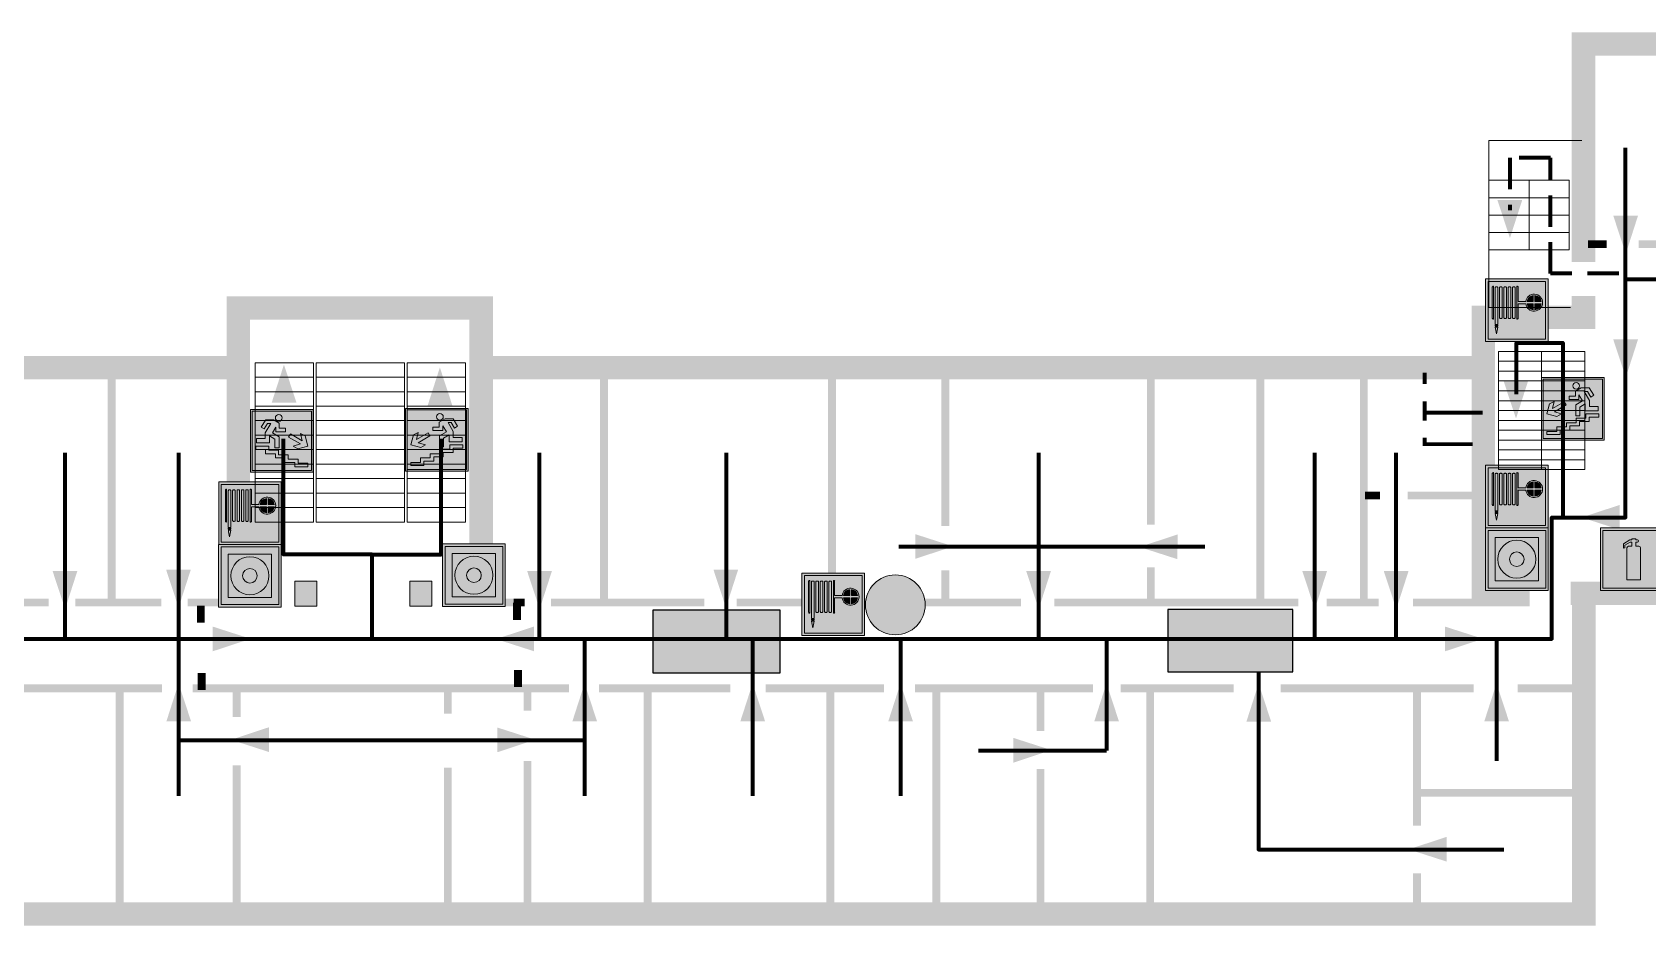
# Model space of a CAD drawing. Header units: millimetres. Extents: x 13810 to 67229, y 12374 to 21950.
# Drawn here: x 22179.3 to 22385.7, y 19644.5 to 19758.6 of the extents above; entities that cross this region are included whole.
import ezdxf

# ---------------------------------------------------------------- set-up
doc = ezdxf.new("R2010")
doc.units = ezdxf.units.MM
doc.linetypes.add('{ Wide Dash }', pattern=[12, 4, -2, 4, -2])
doc.layers.add('План_Штампы', color=7, linetype='Continuous')

# ---------------------------------------------------------------- blocks, each defined once
blk = doc.blocks.new('A$C32E8229D')
at = {"true_color": 0xffffff}
blk.add_hatch(color=7, dxfattribs=at).paths.add_polyline_path([(0, 0), (0, -8), (16, -8), (16, 0)])
h = blk.add_hatch(color=126)
h.paths.add_polyline_path([(0.2, -0.2), (15.8, -0.2), (15.8, -7.8), (0.2, -7.8)])
h.paths.add_polyline_path([(13.49, -2.05), (12.08, -2.05), (11.37, -2.63, 0.162397), (11.29, -2.84), (11.29, -3.63), (10.35, -3.63), (10.35, -4.05), (11.68, -4.05), (11.68, -3.48), (12.26, -4.28), (11.29, -5.1), (11.29, -6.78), (11.85, -6.78), (11.85, -5.44), (12.8, -4.64), (12.8, -5.94), (14.46, -5.94), (14.46, -5.39), (13.45, -5.39), (13.45, -3.97), (12.46, -2.59), (13.15, -2.59), (13.69, -3.34), (14.18, -3)], flags=16)
h.paths.add_polyline_path([(10.74, -1.82, 1), (11.8, -1.82, 1)], flags=16)
h.paths.add_polyline_path([(9.39, -3.59), (5.99, -3.59), (6.56, -3.03), (5.91, -3.03), (5.1, -3.83), (5.91, -4.64), (6.56, -4.64), (5.99, -4.09), (9.39, -4.09)], flags=16)
h.paths.add_polyline_path([(4.29, -1.08), (1.72, -1.08), (1.72, -6.6), (4.29, -6.6)], flags=16)
at = {"color": 126}
blk.add_lwpolyline([(16, -8), (0, -8), (0, 0), (16, 0)], close=True, dxfattribs=at)
blk = doc.blocks.new('вниз 3')
at = {"lineweight": 0, "true_color": 0xffffff}
h = blk.add_hatch(color=7, dxfattribs=at)
h.dxf.hatch_style = 1
h.paths.add_polyline_path([(40997.5, -4475.69), (40997.25, -4475.28), (40995.76, -4476.15), (40995.97, -4475.23), (40995.39, -4475.56), (40995.05, -4476.83), (40996.33, -4477.17), (40996.91, -4476.83), (40996, -4476.55)], flags=0)
h.paths.add_polyline_path([(40999.81, -4473.95), (41000.22, -4473.95), (41000.64, -4474.67), (41001.03, -4474.43), (41000.46, -4473.49), (41000.42, -4473.49), (40999.43, -4473.49), (40998.68, -4473.92), (40998.68, -4474.57), (40997.88, -4474.57), (40997.88, -4475), (40999.14, -4475), (40999.14, -4474.43), (40999.14, -4474.38), (40999.59, -4475.15), (40998.72, -4475.67), (40998.72, -4477.06), (40999.24, -4477.06), (40999.24, -4475.96), (40999.95, -4475.56), (40999.95, -4476.43), (41001.61, -4476.43), (41001.61, -4475.88), (41000.47, -4475.88), (41000.47, -4475.12)], flags=0)
h.paths.add_polyline_path([(40999.2, -4473.24, 1), (40998.35, -4473.24, 1)], flags=0)
h.paths.add_polyline_path([(41000.46, -4477.26), (41001.69, -4477.26), (41001.69, -4476.84), (41000.03, -4476.84), (41000.03, -4477.39), (40998.78, -4477.39), (40998.78, -4477.95), (40997.53, -4477.95), (40997.53, -4478.5), (40996.29, -4478.5), (40996.29, -4479.06), (40995.05, -4479.06), (40995.05, -4479.48), (40995.29, -4479.48), (40996.72, -4479.48), (40996.72, -4478.92), (40997.97, -4478.92), (40997.97, -4478.36), (40999.2, -4478.36), (40999.2, -4477.81), (41000.46, -4477.81)], flags=0)
h.paths.add_polyline_path([(41002.37, -4472.17), (40994.37, -4472.17), (40994.37, -4480.17), (41002.37, -4480.17)])
h.paths.add_polyline_path([(41002.16, -4479.96), (40994.57, -4479.96), (40994.57, -4472.37), (41002.16, -4472.37)], flags=16)
h.paths.add_polyline_path([(41001.61, -4475.88), (41001.61, -4476.43), (40999.95, -4476.43), (40999.95, -4475.56), (40999.24, -4475.96), (40999.24, -4477.06), (40998.72, -4477.06), (40998.72, -4475.67), (40999.59, -4475.15), (40999.14, -4474.38), (40999.14, -4474.43), (40999.14, -4475), (40997.88, -4475), (40997.88, -4474.57), (40998.68, -4474.57), (40998.68, -4473.92), (40999.43, -4473.49), (41000.42, -4473.49), (41000.46, -4473.49), (41001.03, -4474.43), (41000.64, -4474.67), (41000.22, -4473.95), (40999.81, -4473.95), (41000.47, -4475.12), (41000.47, -4475.88)], flags=0)
h.paths.add_polyline_path([(41001.69, -4476.84), (41001.69, -4477.26), (41000.46, -4477.26), (41000.46, -4477.81), (40999.2, -4477.81), (40999.2, -4478.36), (40997.97, -4478.36), (40997.97, -4478.92), (40996.72, -4478.92), (40996.72, -4479.48), (40995.05, -4479.48), (40995.05, -4479.06), (40996.29, -4479.06), (40996.29, -4478.5), (40997.53, -4478.5), (40997.53, -4477.95), (40998.78, -4477.95), (40998.78, -4477.39), (41000.03, -4477.39), (41000.03, -4476.84)], flags=0)
h.paths.add_polyline_path([(40998.35, -4473.24, -1), (40999.2, -4473.24, -1)], flags=0)
h.paths.add_polyline_path([(40997.5, -4475.69), (40996, -4476.55), (40996.91, -4476.83), (40996.33, -4477.17), (40995.05, -4476.83), (40995.39, -4475.56), (40995.97, -4475.23), (40995.76, -4476.15), (40997.25, -4475.28)], flags=0)
at = {"lineweight": 0}
h = blk.add_hatch(color=126, dxfattribs=at)
h.dxf.hatch_style = 1
h.paths.add_polyline_path([(41002.16, -4472.37), (40994.57, -4472.37), (40994.57, -4479.96), (41002.16, -4479.96)])
h.paths.add_polyline_path([(40995.97, -4475.23), (40995.76, -4476.15), (40997.25, -4475.28), (40997.5, -4475.69), (40996, -4476.55), (40996.91, -4476.83), (40996.33, -4477.17), (40995.05, -4476.83), (40995.39, -4475.56)], flags=16)
h.paths.add_polyline_path([(40997.88, -4474.57), (40998.68, -4474.57), (40998.68, -4473.92), (40999.43, -4473.49), (41000.42, -4473.49), (41000.46, -4473.49), (41001.03, -4474.43), (41000.64, -4474.67), (41000.22, -4473.95), (40999.81, -4473.95), (41000.47, -4475.12), (41000.47, -4475.88), (41001.61, -4475.88), (41001.61, -4476.43), (40999.95, -4476.43), (40999.95, -4475.56), (40999.24, -4475.96), (40999.24, -4477.06), (40998.72, -4477.06), (40998.72, -4475.67), (40999.59, -4475.15), (40999.14, -4474.38), (40999.14, -4474.43), (40999.14, -4475), (40997.88, -4475)], flags=16)
h.paths.add_polyline_path([(40998.35, -4473.24, -1), (40999.2, -4473.24, -1)], flags=16)
h.paths.add_polyline_path([(40997.53, -4477.95), (40998.78, -4477.95), (40998.78, -4477.39), (41000.03, -4477.39), (41000.03, -4476.84), (41001.69, -4476.84), (41001.69, -4477.26), (41000.46, -4477.26), (41000.46, -4477.81), (40999.2, -4477.81), (40999.2, -4478.36), (40997.97, -4478.36), (40997.97, -4478.92), (40996.72, -4478.92), (40996.72, -4479.48), (40995.05, -4479.48), (40995.05, -4479.06), (40996.29, -4479.06), (40996.29, -4478.5), (40997.53, -4478.5)], flags=16)
at = {"lineweight": 0, "true_color": 0xffffff}
h = blk.add_hatch(color=7, dxfattribs=at)
h.dxf.hatch_style = 1
h.paths.add_polyline_path([(40999.2, -4473.24, 1), (40998.35, -4473.24, 1)])
h.paths.add_polyline_path([(40999.81, -4473.95), (41000.22, -4473.95), (41000.64, -4474.67), (41001.03, -4474.43), (41000.46, -4473.49), (41000.42, -4473.49), (40999.43, -4473.49), (40998.68, -4473.92), (40998.68, -4474.57), (40997.88, -4474.57), (40997.88, -4475), (40999.14, -4475), (40999.14, -4474.43), (40999.14, -4474.38), (40999.59, -4475.15), (40998.72, -4475.67), (40998.72, -4477.06), (40999.24, -4477.06), (40999.24, -4475.96), (40999.95, -4475.56), (40999.95, -4476.43), (41001.61, -4476.43), (41001.61, -4475.88), (41000.47, -4475.88), (41000.47, -4475.12)])
h.paths.add_polyline_path([(40999.2, -4477.81), (41000.46, -4477.81), (41000.46, -4477.26), (41001.69, -4477.26), (41001.69, -4476.84), (41000.03, -4476.84), (41000.03, -4477.39), (40998.78, -4477.39), (40998.78, -4477.95), (40997.53, -4477.95), (40997.53, -4478.5), (40996.29, -4478.5), (40996.29, -4479.06), (40995.05, -4479.06), (40995.05, -4479.48), (40995.29, -4479.48), (40996.72, -4479.48), (40996.72, -4478.92), (40997.97, -4478.92), (40997.97, -4478.36), (40999.2, -4478.36)])
h.paths.add_polyline_path([(40997.5, -4475.69), (40997.25, -4475.28), (40995.76, -4476.15), (40995.97, -4475.23), (40995.39, -4475.56), (40995.05, -4476.83), (40996.33, -4477.17), (40996.91, -4476.83), (40996, -4476.55)])
at = {"color": 126, "lineweight": 0}
for points in [[(40994.37, -4472.17), (41002.37, -4472.17), (41002.37, -4480.17), (40994.37, -4480.17)], [(40994.57, -4472.37), (41002.16, -4472.37), (41002.16, -4479.96), (40994.57, -4479.96)]]:
    blk.add_lwpolyline(points, close=True, dxfattribs=at)
for points in [[(40999.14, -4474.43), (40999.14, -4475), (40997.88, -4475), (40997.88, -4474.57), (40998.68, -4474.57), (40998.68, -4473.92), (40999.43, -4473.49), (41000.42, -4473.49), (41000.46, -4473.49), (41001.03, -4474.43), (41000.64, -4474.67), (41000.22, -4473.95), (40999.81, -4473.95), (41000.47, -4475.12), (41000.47, -4475.88), (41001.61, -4475.88), (41001.61, -4476.43), (40999.95, -4476.43), (40999.95, -4475.56), (40999.24, -4475.96), (40999.24, -4477.06), (40998.72, -4477.06), (40998.72, -4475.67), (40999.59, -4475.15), (40999.14, -4474.38), (40999.14, -4474.43)], [(40995.05, -4476.83), (40995.39, -4475.56), (40995.97, -4475.23), (40995.76, -4476.15), (40997.25, -4475.28), (40997.5, -4475.69), (40996, -4476.55), (40996.91, -4476.83), (40996.33, -4477.17), (40995.05, -4476.83)], [(40995.29, -4479.48), (40995.05, -4479.48), (40995.05, -4479.06), (40996.29, -4479.06), (40996.29, -4478.5), (40997.53, -4478.5), (40997.53, -4477.95), (40998.78, -4477.95), (40998.78, -4477.39), (41000.03, -4477.39), (41000.03, -4476.84), (41001.69, -4476.84), (41001.69, -4477.26), (41000.46, -4477.26), (41000.46, -4477.81), (40999.2, -4477.81), (40999.2, -4478.36), (40997.97, -4478.36), (40997.97, -4478.92), (40996.72, -4478.92), (40996.72, -4479.48), (40995.05, -4479.48)]]:
    blk.add_lwpolyline(points, dxfattribs=at)
blk.add_circle((40998.77, -4473.24), 0.426, dxfattribs=at)
blk = doc.blocks.new('A$C54414219')
at = {"true_color": 0xffffff}
h = blk.add_hatch(color=7, dxfattribs=at)
h.paths.add_polyline_path([(2.39, -9.45), (2.39, -18.3), (11.23, -18.3), (11.23, -9.45)], flags=0)
h.paths.add_polyline_path([(10.71, -13.87, -1), (2.92, -13.87, -1)], flags=0)
h.paths.add_polyline_path([(8.3, -13.87, -1), (5.33, -13.87, -1)], flags=0)
h.paths.add_polyline_path([(0.41, -7.47), (0.41, -20.27), (13.21, -20.27), (13.21, -7.47)])
h.paths.add_polyline_path([(0.92, -19.77), (12.71, -19.77), (12.71, -7.98), (0.92, -7.98)], flags=16)
h.paths.add_polyline_path([(11.23, -9.45), (11.23, -18.3), (2.39, -18.3), (2.39, -9.45)], flags=0)
at = {"lineweight": 5}
h = blk.add_hatch(color=242, dxfattribs=at)
h.paths.add_polyline_path([(12.71, -7.98), (0.92, -7.98), (0.92, -19.77), (12.71, -19.77)])
h.paths.add_polyline_path([(11.23, -18.3), (2.39, -18.3), (2.39, -9.45), (11.23, -9.45)], flags=16)
h.paths.add_polyline_path([(10.71, -13.87, -1), (2.92, -13.87, -1)], flags=0)
h.paths.add_polyline_path([(8.3, -13.87, -1), (5.33, -13.87, -1)], flags=0)
at = {"true_color": 0xffffff}
h = blk.add_hatch(color=7, dxfattribs=at)
h.paths.add_polyline_path([(2.39, -9.45), (2.39, -18.3), (11.23, -18.3), (11.23, -9.45)])
h.paths.add_polyline_path([(10.71, -13.87, -1), (2.92, -13.87, -1)], flags=16)
h.paths.add_polyline_path([(8.3, -13.87, -1), (5.33, -13.87, -1)], flags=0)
at = {"lineweight": 5}
h = blk.add_hatch(color=242, dxfattribs=at)
h.paths.add_polyline_path([(2.92, -13.87, 1), (10.71, -13.87, 1)])
h.paths.add_polyline_path([(8.3, -13.87, -1), (5.33, -13.87, -1)], flags=16)
at = {"color": 242, "lineweight": 5}
for p, q in [((0.41, -20.27), (0.41, -7.47)), ((0.41, -7.47), (13.21, -7.47)), ((0.41, -7.47), (13.21, -7.47)), ((13.21, -20.27), (13.21, -7.47)), ((0.41, -20.27), (13.21, -20.27))]:
    blk.add_line(p, q, dxfattribs=at)
for points in [[(0.92, -7.98), (12.71, -7.98), (12.71, -19.77), (0.92, -19.77)], [(2.39, -9.45), (11.23, -9.45), (11.23, -18.3), (2.39, -18.3)]]:
    blk.add_lwpolyline(points, close=True, dxfattribs=at)
for radius in [3.89, 1.49]:
    blk.add_circle((6.81, -13.87), radius, dxfattribs=at)
blk = doc.blocks.new('A$C37112FD5')
at = {"true_color": 0xf5f5ff}
h = blk.add_hatch(color=7, dxfattribs=at)
h.dxf.hatch_style = 1
h.paths.add_polyline_path([(12.8, -7.4), (0, -7.4), (0, -20.2), (12.8, -20.2)])
h.paths.add_polyline_path([(12.29, -7.91), (12.29, -19.69), (0.51, -19.69), (0.51, -7.91)], flags=16)
h.paths.add_polyline_path([(4.98, -9.04, -0.42597), (5.17, -9.22), (5.17, -12.25), (5.17, -15.29, -0.432244), (4.98, -15.47), (4.83, -15.47, -0.42597), (4.64, -15.29), (4.64, -12.25), (4.64, -9.22, -0.432244), (4.83, -9.04)], flags=0)
h.paths.add_polyline_path([(4.28, -9.22), (4.28, -12.25), (4.28, -15.29, -0.432244), (4.09, -15.47), (3.94, -15.47, -0.42597), (3.75, -15.29), (3.75, -12.25), (3.75, -9.22, -0.432244), (3.94, -9.04), (4.09, -9.04, -0.42597)], flags=0)
h.paths.add_polyline_path([(5.72, -9.04), (5.87, -9.04, -0.42597), (6.06, -9.22), (6.06, -12.25), (6.06, -15.29, -0.432244), (5.87, -15.47), (5.72, -15.47, -0.42597), (5.53, -15.29), (5.53, -12.25), (5.53, -9.22, -0.432244)], flags=0)
h.paths.add_polyline_path([(6.42, -8.9), (6.5, -8.9, -0.42597), (6.69, -9.08), (6.69, -12.03), (8.21, -12.03, -15.824349), (8.21, -12.47), (6.69, -12.47), (6.69, -15.42, -0.432244), (6.5, -15.6), (6.42, -15.6)], flags=0)
h.paths.add_polyline_path([(3.39, -9.22), (3.39, -12.25), (3.39, -15.29, -0.432244), (3.2, -15.47), (3.05, -15.47, -0.42597), (2.85, -15.29), (2.85, -12.25), (2.85, -9.22, -0.432244), (3.05, -9.04), (3.2, -9.04, -0.42597)], flags=0)
h.paths.add_polyline_path([(2.5, -9.22), (2.5, -16.71), (1.96, -16.71), (1.96, -9.22, -0.432244), (2.15, -9.04), (2.31, -9.04, -0.42597)], flags=0)
h.paths.add_polyline_path([(1.61, -8.9), (1.61, -15.6), (1.57, -15.6, -0.42597), (1.37, -15.42), (1.37, -12.03), (1.37, -9.09, -0.432244), (1.57, -8.9)], flags=0)
h.paths.add_polyline_path([(9.76, -10.81), (9.76, -12.03), (8.49, -12.03, -0.336371)], flags=0)
h.paths.add_polyline_path([(8.49, -12.47), (9.76, -12.47), (9.76, -13.7, -0.336371)], flags=0)
h.paths.add_polyline_path([(10.11, -10.81, -0.336371), (11.38, -12.03), (10.11, -12.03)], flags=0)
h.paths.add_polyline_path([(10.11, -12.47), (11.38, -12.47, -0.336371), (10.11, -13.7)], flags=0)
h.paths.add_polyline_path([(2.5, -16.84), (2.5, -17.05), (1.97, -17.05), (1.97, -16.84)], flags=0)
h.paths.add_polyline_path([(2.5, -17.24, -0.033778), (2.24, -18.6, -0.033778), (1.97, -17.24)], flags=0)
h = blk.add_hatch(color=242)
h.dxf.hatch_style = 1
h.paths.add_polyline_path([(12.29, -7.91), (0.51, -7.91), (0.51, -19.69), (12.29, -19.69)])
h.paths.add_polyline_path([(6.42, -15.6), (6.42, -8.9), (6.5, -8.9, -0.42597), (6.69, -9.08), (6.69, -12.03), (8.21, -12.03, -15.824349), (8.21, -12.47), (6.69, -12.47), (6.69, -15.42, -0.432244), (6.5, -15.6)], flags=16)
h.paths.add_polyline_path([(5.87, -15.47), (5.72, -15.47, -0.42597), (5.53, -15.29), (5.53, -12.25), (5.53, -9.22, -0.432244), (5.72, -9.04), (5.87, -9.04, -0.42597), (6.06, -9.22), (6.06, -12.25), (6.06, -15.29, -0.432244)], flags=16)
h.paths.add_polyline_path([(4.98, -15.47), (4.83, -15.47, -0.42597), (4.64, -15.29), (4.64, -12.25), (4.64, -9.22, -0.432244), (4.83, -9.04), (4.98, -9.04, -0.42597), (5.17, -9.22), (5.17, -12.25), (5.17, -15.29, -0.432244)], flags=16)
h.paths.add_polyline_path([(4.09, -15.47), (3.94, -15.47, -0.42597), (3.75, -15.29), (3.75, -12.25), (3.75, -9.22, -0.432244), (3.94, -9.04), (4.09, -9.04, -0.42597), (4.28, -9.22), (4.28, -12.25), (4.28, -15.29, -0.432244)], flags=16)
h.paths.add_polyline_path([(3.2, -15.47), (3.05, -15.47, -0.42597), (2.85, -15.29), (2.85, -12.25), (2.85, -9.22, -0.432244), (3.05, -9.04), (3.2, -9.04, -0.42597), (3.39, -9.22), (3.39, -12.25), (3.39, -15.29, -0.432244)], flags=16)
h.paths.add_polyline_path([(2.5, -17.05), (1.97, -17.05), (1.97, -16.84), (2.5, -16.84)], flags=16)
h.paths.add_polyline_path([(2.5, -17.24, -0.033778), (2.24, -18.6, -0.033778), (1.97, -17.24)], flags=16)
h.paths.add_polyline_path([(2.5, -16.71), (1.96, -16.71), (1.96, -9.22, -0.432244), (2.15, -9.04), (2.31, -9.04, -0.42597), (2.5, -9.22)], flags=16)
h.paths.add_polyline_path([(1.61, -15.6), (1.57, -15.6, -0.42597), (1.37, -15.42), (1.37, -12.03), (1.37, -9.09, -0.432244), (1.57, -8.9), (1.61, -8.9)], flags=16)
h.paths.add_polyline_path([(8.49, -12.47), (9.76, -12.47), (9.76, -13.7, -0.336371)], flags=0)
h.paths.add_polyline_path([(10.11, -13.7), (10.11, -12.47), (11.38, -12.47, -0.336371)], flags=0)
h.paths.add_polyline_path([(8.49, -12.03, -0.336371), (9.76, -10.81), (9.76, -12.03)], flags=0)
h.paths.add_polyline_path([(10.11, -12.03), (10.11, -10.81, -0.336371), (11.38, -12.03)], flags=0)
h = blk.add_hatch(color=7, dxfattribs=at)
h.dxf.hatch_style = 1
h.paths.add_polyline_path([(1.61, -8.9), (1.57, -8.9, 0.432244), (1.37, -9.09), (1.37, -12.03), (1.37, -15.42, 0.42597), (1.57, -15.6), (1.61, -15.6)])
h.paths.add_polyline_path([(2.5, -9.22, 0.42597), (2.31, -9.04), (2.15, -9.04, 0.432244), (1.96, -9.22), (1.96, -16.71), (2.5, -16.71)])
h.paths.add_polyline_path([(2.5, -16.84), (1.97, -16.84), (1.97, -17.05), (2.5, -17.05)])
h.paths.add_polyline_path([(2.5, -17.24), (1.97, -17.24, 0.033778), (2.24, -18.6, 0.033778)])
h.paths.add_polyline_path([(3.39, -12.25), (3.39, -9.22, 0.42597), (3.2, -9.04), (3.05, -9.04, 0.432244), (2.85, -9.22), (2.85, -12.25), (2.85, -15.29, 0.42597), (3.05, -15.47), (3.2, -15.47, 0.432244), (3.39, -15.29)])
h.paths.add_polyline_path([(4.28, -12.25), (4.28, -9.22, 0.42597), (4.09, -9.04), (3.94, -9.04, 0.432244), (3.75, -9.22), (3.75, -12.25), (3.75, -15.29, 0.42597), (3.94, -15.47), (4.09, -15.47, 0.432244), (4.28, -15.29)])
h.paths.add_polyline_path([(5.17, -12.25), (5.17, -9.22, 0.42597), (4.98, -9.04), (4.83, -9.04, 0.432244), (4.64, -9.22), (4.64, -12.25), (4.64, -15.29, 0.42597), (4.83, -15.47), (4.98, -15.47, 0.432244), (5.17, -15.29)])
h.paths.add_polyline_path([(6.06, -12.25), (6.06, -9.22, 0.42597), (5.87, -9.04), (5.72, -9.04, 0.432244), (5.53, -9.22), (5.53, -12.25), (5.53, -15.29, 0.42597), (5.72, -15.47), (5.87, -15.47, 0.432244), (6.06, -15.29)])
h.paths.add_polyline_path([(6.69, -12.47), (8.21, -12.47, 15.824349), (8.21, -12.03), (6.69, -12.03), (6.69, -9.08, 0.42597), (6.5, -8.9), (6.42, -8.9), (6.42, -15.6), (6.5, -15.6, 0.432244), (6.69, -15.42)])
h.paths.add_polyline_path([(8.49, -12.47), (9.76, -12.47), (9.76, -13.7, -0.336371)], flags=16)
h.paths.add_polyline_path([(8.49, -12.03, -0.336371), (9.76, -10.81), (9.76, -12.03)], flags=16)
h.paths.add_polyline_path([(10.11, -12.47), (11.38, -12.47, -0.336371), (10.11, -13.7)], flags=16)
h.paths.add_polyline_path([(10.11, -12.03), (10.11, -10.81, -0.336371), (11.38, -12.03)], flags=16)
h = blk.add_hatch(color=242)
h.dxf.hatch_style = 1
h.paths.add_polyline_path([(9.76, -10.81, 0.336371), (8.49, -12.03), (9.76, -12.03)])
h.paths.add_polyline_path([(10.11, -10.81), (10.11, -12.03), (11.38, -12.03, 0.336371)])
h.paths.add_polyline_path([(11.38, -12.47), (10.11, -12.47), (10.11, -13.7, 0.336371)])
h.paths.add_polyline_path([(9.76, -12.47), (8.49, -12.47, 0.336371), (9.76, -13.7)])
at = {"color": 242, "lineweight": 5}
for p, q in [((0, -20.2), (0, -7.4)), ((0, -7.4), (12.8, -7.4)), ((1.37, -12.03), (1.37, -9.08)), ((1.57, -8.9), (1.61, -8.9)), ((1.61, -8.9), (1.61, -15.6)), ((1.96, -16.71), (1.96, -9.22)), ((2.15, -9.04), (2.31, -9.04)), ((2.5, -16.71), (2.5, -9.22)), ((2.85, -12.25), (2.85, -9.22)), ((3.05, -9.04), (3.2, -9.04)), ((3.39, -12.25), (3.39, -9.22)), ((3.75, -12.25), (3.75, -9.22)), ((3.94, -9.04), (4.09, -9.04)), ((4.28, -12.25), (4.28, -9.22)), ((4.64, -12.25), (4.64, -9.22)), ((4.83, -9.04), (4.98, -9.04)), ((5.17, -12.25), (5.17, -9.22)), ((5.53, -12.25), (5.53, -9.22)), ((5.72, -9.04), (5.87, -9.04)), ((6.06, -12.25), (6.06, -9.22)), ((6.42, -8.9), (6.42, -15.6)), ((6.5, -8.9), (6.42, -8.9)), ((6.69, -12.03), (6.69, -9.08)), ((12.8, -20.2), (12.8, -7.4)), ((1.37, -12.03), (1.37, -15.42)), ((2.85, -12.25), (2.85, -15.29)), ((3.39, -12.25), (3.39, -15.29)), ((3.75, -12.25), (3.75, -15.29)), ((4.28, -12.25), (4.28, -15.29)), ((4.64, -12.25), (4.64, -15.29)), ((5.17, -12.25), (5.17, -15.29)), ((5.53, -12.25), (5.53, -15.29)), ((6.06, -12.25), (6.06, -15.29)), ((8.21, -12.03), (6.69, -12.03)), ((8.21, -12.47), (6.69, -12.47)), ((6.69, -12.47), (6.69, -15.42)), ((9.76, -12.03), (8.49, -12.03)), ((9.76, -12.47), (8.49, -12.47)), ((9.76, -10.81), (9.76, -12.03)), ((9.76, -12.47), (9.76, -13.7)), ((10.11, -10.81), (10.11, -12.03)), ((11.38, -12.03), (10.11, -12.03)), ((11.38, -12.47), (10.11, -12.47)), ((10.11, -12.47), (10.11, -13.7)), ((1.57, -15.6), (1.61, -15.6)), ((3.05, -15.47), (3.2, -15.47)), ((3.94, -15.47), (4.09, -15.47)), ((4.83, -15.47), (4.98, -15.47)), ((5.72, -15.47), (5.87, -15.47)), ((6.42, -15.6), (6.5, -15.6)), ((1.96, -16.71), (2.5, -16.71)), ((1.97, -16.84), (2.5, -16.84)), ((1.97, -17.05), (1.97, -16.84)), ((2.5, -17.05), (1.97, -17.05)), ((1.97, -17.24), (2.5, -17.24)), ((2.5, -16.84), (2.5, -17.05)), ((0, -20.2), (12.8, -20.2))]:
    blk.add_line(p, q, dxfattribs=at)
blk.add_lwpolyline([(0.51, -7.91), (12.29, -7.91), (12.29, -19.69), (0.51, -19.69)], close=True, dxfattribs=at)
for centre, radius, start, end in [((1.56, -9.09), 0.182, 87.1027, 180.6071), ((2.15, -9.22), 0.182, 87.1027, 180.6071), ((2.32, -9.22), 0.182, 359.3929, 92.8973), ((3.04, -9.22), 0.182, 87.1027, 180.6071), ((3.21, -9.22), 0.182, 359.3929, 92.8973), ((3.93, -9.22), 0.182, 87.1027, 180.6071), ((4.1, -9.22), 0.182, 359.3929, 92.8973), ((4.82, -9.22), 0.182, 87.1027, 180.6071), ((4.99, -9.22), 0.182, 359.3929, 92.8973), ((5.71, -9.22), 0.182, 87.1027, 180.6071), ((5.88, -9.22), 0.182, 359.3929, 92.8973), ((6.51, -9.09), 0.182, 359.3929, 92.8973), ((9.93, -12.25), 1.74, 187.2319, 172.7681), ((9.93, -12.25), 1.46, 96.9927, 171.3585), ((9.93, -12.25), 1.46, 188.6415, 263.0073), ((9.93, -12.25), 1.46, 8.6415, 83.0073), ((9.93, -12.25), 1.46, 276.9927, 351.3585), ((1.56, -15.42), 0.182, 179.3929, 272.8973), ((3.04, -15.29), 0.182, 179.3929, 272.8973), ((3.21, -15.29), 0.182, 267.1027, 0.6071), ((3.93, -15.29), 0.182, 179.3929, 272.8973), ((4.1, -15.29), 0.182, 267.1027, 0.6071), ((4.82, -15.29), 0.182, 179.3929, 272.8973), ((4.99, -15.29), 0.182, 267.1027, 0.6071), ((5.71, -15.29), 0.182, 179.3929, 272.8973), ((5.88, -15.29), 0.182, 267.1027, 0.6071), ((6.51, -15.42), 0.182, 267.1027, 0.6071), ((12.17, -15.98), 10.27, 187.041, 194.7793), ((-7.7, -15.98), 10.27, 345.2207, 352.959)]:
    blk.add_arc(centre, radius, start, end, dxfattribs=at)
blk = doc.blocks.new('A$C3AD82952')
at = {"true_color": 0xf5f5ff}
h = blk.add_hatch(color=7, dxfattribs=at)
h.dxf.hatch_style = 1
h.paths.add_polyline_path([(8.21, 8.73, 0.414214), (7.89, 9.05), (7.22, 9.05), (7.22, 9.92), (7.59, 9.92, 1), (7.57, 10.36), (7.22, 10.36), (7.22, 10.6), (6.43, 10.6), (6.43, 10.36), (6.01, 10.36), (4.74, 9.59), (4.74, 8.69), (4.98, 8.73), (4.98, 9.26), (6.12, 9.91), (6.43, 9.91), (6.43, 9.05), (5.76, 9.05, 0.414214), (5.44, 8.73), (5.44, 2.2), (8.21, 2.2)], flags=0)
h.paths.add_polyline_path([(12.8, 12.8), (0, 12.8), (0, 0), (12.8, 0)])
h.paths.add_polyline_path([(0.51, 12.29), (12.29, 12.29), (12.29, 0.51), (0.51, 0.51)], flags=16)
h.paths.add_polyline_path([(4.74, 9.59), (6.01, 10.36), (6.43, 10.36), (6.43, 10.6), (7.22, 10.6), (7.22, 10.36), (7.59, 10.36, -0.94586), (7.59, 9.92), (7.22, 9.92), (7.22, 9.05), (7.89, 9.05, -0.414214), (8.21, 8.73), (8.21, 2.2), (5.44, 2.2), (5.44, 8.73, -0.414214), (5.76, 9.05), (6.43, 9.05), (6.43, 9.91), (6.12, 9.91), (4.98, 9.26), (4.98, 8.73), (4.74, 8.69)], flags=0)
h = blk.add_hatch(color=242)
h.dxf.hatch_style = 1
h.paths.add_polyline_path([(12.29, 12.29), (0.51, 12.29), (0.51, 0.51), (12.29, 0.51)])
h.paths.add_polyline_path([(4.74, 8.69), (4.74, 9.59), (6.01, 10.36), (6.43, 10.36), (6.43, 10.6), (7.22, 10.6), (7.22, 10.36), (7.59, 10.36, -0.94586), (7.59, 9.92), (7.22, 9.92), (7.22, 9.05), (7.89, 9.05, -0.414214), (8.21, 8.73), (8.21, 2.2), (5.44, 2.2), (5.44, 8.73, -0.414214), (5.76, 9.05), (6.43, 9.05), (6.43, 9.91), (6.12, 9.91), (4.98, 9.26), (4.98, 8.73)], flags=16)
h = blk.add_hatch(color=7, dxfattribs=at)
h.dxf.hatch_style = 1
h.paths.add_polyline_path([(8.21, 8.73, 0.414214), (7.89, 9.05), (7.22, 9.05), (7.22, 9.92), (7.59, 9.92, 1), (7.57, 10.36), (7.22, 10.36), (7.22, 10.6), (6.43, 10.6), (6.43, 10.36), (6.01, 10.36), (4.74, 9.59), (4.74, 8.69), (4.98, 8.73), (4.98, 9.26), (6.12, 9.91), (6.43, 9.91), (6.43, 9.05), (5.76, 9.05, 0.414214), (5.44, 8.73), (5.44, 2.2), (8.21, 2.2)])
at = {"color": 242, "lineweight": 5}
for p, q in [((0, 0), (0, 12.8)), ((0, 12.8), (12.8, 12.8)), ((6.01, 10.36), (4.74, 9.59)), ((4.98, 9.26), (6.12, 9.91)), ((6.01, 10.36), (6.43, 10.36)), ((6.12, 9.91), (6.43, 9.91)), ((7.22, 10.6), (6.43, 10.6)), ((6.43, 10.6), (6.43, 10.36)), ((6.43, 9.91), (6.43, 9.05)), ((7.22, 10.36), (7.22, 10.6)), ((7.59, 10.36), (7.22, 10.36)), ((7.22, 9.05), (7.22, 9.92)), ((7.59, 9.92), (7.22, 9.92)), ((12.8, 0), (12.8, 12.8)), ((4.74, 9.59), (4.74, 8.69)), ((4.74, 8.69), (4.98, 8.73)), ((4.98, 8.73), (4.98, 9.26)), ((5.44, 2.2), (5.44, 8.73)), ((5.76, 9.05), (6.43, 9.05)), ((7.89, 9.05), (7.22, 9.05)), ((8.21, 2.2), (8.21, 8.73)), ((0, 0), (12.8, 0)), ((5.44, 2.2), (8.21, 2.2))]:
    blk.add_line(p, q, dxfattribs=at)
blk.add_lwpolyline([(0.51, 12.29), (12.29, 12.29), (12.29, 0.51), (0.51, 0.51)], close=True, dxfattribs=at)
for centre, radius, start, end in [((7.58, 10.14), 0.223, 273.1875, 86.8125), ((5.76, 8.73), 0.32, 90, 180), ((7.89, 8.73), 0.32, 0, 90)]:
    blk.add_arc(centre, radius, start, end, dxfattribs=at)
blk = doc.blocks.new('вниз')
at = {"lineweight": 0, "true_color": 0xffffff}
h = blk.add_hatch(color=7, dxfattribs=at)
h.dxf.hatch_style = 1
h.paths.add_polyline_path([(40994.51, -4472.22), (40986.51, -4472.22), (40986.51, -4480.22), (40994.51, -4480.22)])
h.paths.add_polyline_path([(40994.31, -4472.42), (40994.31, -4480.01), (40986.71, -4480.01), (40986.71, -4472.42)], flags=16)
h.paths.add_polyline_path([(40988.43, -4473.53), (40989.43, -4473.53), (40990.19, -4473.96), (40990.19, -4474.6), (40991, -4474.6), (40991, -4475.06), (40989.73, -4475.06), (40989.73, -4474.46), (40989.3, -4475.18), (40990.17, -4475.7), (40990.17, -4477.11), (40989.63, -4477.11), (40989.63, -4476.01), (40988.94, -4475.59), (40988.94, -4476.46), (40988.94, -4476.46), (40987.47, -4476.46), (40987.26, -4476.46), (40987.26, -4475.92), (40988.4, -4475.92), (40988.4, -4475.2), (40989.1, -4473.99), (40988.66, -4473.99), (40988.24, -4474.7), (40987.86, -4474.47), (40988.41, -4473.56)], flags=0)
h.paths.add_polyline_path([(40990.55, -4473.29, -1), (40989.69, -4473.29, -1)], flags=0)
h.paths.add_polyline_path([(40988.85, -4476.89), (40988.85, -4477.43), (40990.1, -4477.43), (40990.1, -4477.99), (40991.34, -4477.99), (40991.34, -4478.54), (40992.59, -4478.54), (40992.59, -4479.09), (40993.83, -4479.09), (40993.83, -4479.52), (40992.17, -4479.52), (40992.17, -4478.97), (40990.91, -4478.97), (40990.91, -4478.41), (40989.68, -4478.41), (40989.68, -4477.86), (40988.43, -4477.86), (40988.43, -4477.31), (40987.6, -4477.31), (40987.18, -4477.31), (40987.18, -4476.89)], flags=0)
h.paths.add_polyline_path([(40991.61, -4475.33), (40993.12, -4476.2), (40992.9, -4475.27), (40993.48, -4475.6), (40993.83, -4476.88), (40992.56, -4477.22), (40991.97, -4476.88), (40992.9, -4476.61), (40991.38, -4475.74), (40991.58, -4475.39)], flags=0)
h.paths.add_polyline_path([(40990.19, -4473.96), (40989.43, -4473.53), (40988.43, -4473.53), (40988.41, -4473.56), (40987.86, -4474.47), (40988.24, -4474.7), (40988.66, -4473.99), (40989.1, -4473.99), (40988.4, -4475.2), (40988.4, -4475.92), (40987.26, -4475.92), (40987.26, -4476.46), (40987.47, -4476.46), (40988.94, -4476.46), (40988.94, -4476.27), (40988.94, -4475.59), (40989.63, -4476.01), (40989.63, -4477.11), (40990.17, -4477.11), (40990.17, -4475.7), (40989.3, -4475.18), (40989.73, -4474.46), (40989.73, -4475.06), (40991, -4475.06), (40991, -4474.6), (40990.19, -4474.6)], flags=0)
h.paths.add_polyline_path([(40990.55, -4473.29, 1), (40989.69, -4473.29, 1)], flags=0)
h.paths.add_polyline_path([(40991.61, -4475.33), (40991.58, -4475.39), (40991.38, -4475.74), (40992.9, -4476.61), (40991.97, -4476.88), (40992.56, -4477.22), (40993.83, -4476.88), (40993.48, -4475.6), (40992.9, -4475.27), (40993.12, -4476.2)], flags=0)
h.paths.add_polyline_path([(40990.1, -4477.43), (40988.85, -4477.43), (40988.85, -4476.89), (40987.18, -4476.89), (40987.18, -4477.31), (40987.6, -4477.31), (40988.43, -4477.31), (40988.43, -4477.86), (40989.68, -4477.86), (40989.68, -4478.41), (40990.91, -4478.41), (40990.91, -4478.97), (40992.17, -4478.97), (40992.17, -4479.52), (40993.83, -4479.52), (40993.83, -4479.09), (40992.59, -4479.09), (40992.59, -4478.54), (40991.34, -4478.54), (40991.34, -4477.99), (40990.1, -4477.99)], flags=0)
at = {"lineweight": 0}
h = blk.add_hatch(color=126, dxfattribs=at)
h.dxf.hatch_style = 1
h.paths.add_polyline_path([(40994.31, -4472.42), (40986.71, -4472.42), (40986.71, -4480.01), (40994.31, -4480.01)])
h.paths.add_polyline_path([(40988.43, -4473.53), (40989.43, -4473.53), (40990.19, -4473.96), (40990.19, -4474.6), (40991, -4474.6), (40991, -4475.06), (40989.73, -4475.06), (40989.73, -4474.46), (40989.3, -4475.18), (40990.17, -4475.7), (40990.17, -4477.11), (40989.63, -4477.11), (40989.63, -4476.01), (40988.94, -4475.59), (40988.94, -4476.46), (40988.94, -4476.46), (40987.47, -4476.46), (40987.26, -4476.46), (40987.26, -4475.92), (40988.4, -4475.92), (40988.4, -4475.2), (40989.1, -4473.99), (40988.66, -4473.99), (40988.24, -4474.7), (40987.86, -4474.47), (40988.41, -4473.56)], flags=16)
h.paths.add_polyline_path([(40990.55, -4473.29, -1), (40989.69, -4473.29, -1)], flags=16)
h.paths.add_polyline_path([(40988.85, -4476.89), (40988.85, -4477.43), (40990.1, -4477.43), (40990.1, -4477.99), (40991.34, -4477.99), (40991.34, -4478.54), (40992.59, -4478.54), (40992.59, -4479.09), (40993.83, -4479.09), (40993.83, -4479.52), (40992.17, -4479.52), (40992.17, -4478.97), (40990.91, -4478.97), (40990.91, -4478.41), (40989.68, -4478.41), (40989.68, -4477.86), (40988.43, -4477.86), (40988.43, -4477.31), (40987.6, -4477.31), (40987.18, -4477.31), (40987.18, -4476.89)], flags=16)
h.paths.add_polyline_path([(40991.61, -4475.33), (40993.12, -4476.2), (40992.9, -4475.27), (40993.48, -4475.6), (40993.83, -4476.88), (40992.56, -4477.22), (40991.97, -4476.88), (40992.9, -4476.61), (40991.38, -4475.74), (40991.58, -4475.39)], flags=16)
at = {"lineweight": 0, "true_color": 0xffffff}
h = blk.add_hatch(color=7, dxfattribs=at)
h.dxf.hatch_style = 1
h.paths.add_polyline_path([(40989.73, -4474.46), (40989.73, -4475.06), (40991, -4475.06), (40991, -4474.6), (40990.19, -4474.6), (40990.19, -4473.96), (40989.43, -4473.53), (40988.43, -4473.53), (40988.41, -4473.56), (40987.86, -4474.47), (40988.24, -4474.7), (40988.66, -4473.99), (40989.1, -4473.99), (40988.4, -4475.2), (40988.4, -4475.92), (40987.26, -4475.92), (40987.26, -4476.46), (40987.47, -4476.46), (40988.94, -4476.46), (40988.94, -4475.59), (40989.63, -4476.01), (40989.63, -4477.11), (40990.17, -4477.11), (40990.17, -4475.7), (40989.3, -4475.18)])
h.paths.add_polyline_path([(40989.69, -4473.29, 1), (40990.55, -4473.29, 1)])
h.paths.add_polyline_path([(40991.61, -4475.33), (40991.58, -4475.39), (40991.38, -4475.74), (40992.9, -4476.61), (40991.97, -4476.88), (40992.56, -4477.22), (40993.83, -4476.88), (40993.48, -4475.6), (40992.9, -4475.27), (40993.12, -4476.2)])
h.paths.add_polyline_path([(40990.1, -4477.43), (40988.85, -4477.43), (40988.85, -4476.89), (40987.18, -4476.89), (40987.18, -4477.31), (40987.6, -4477.31), (40988.43, -4477.31), (40988.43, -4477.86), (40989.68, -4477.86), (40989.68, -4478.41), (40990.91, -4478.41), (40990.91, -4478.97), (40992.17, -4478.97), (40992.17, -4479.52), (40993.83, -4479.52), (40993.83, -4479.09), (40992.59, -4479.09), (40992.59, -4478.54), (40991.34, -4478.54), (40991.34, -4477.99), (40990.1, -4477.99)])
at = {"color": 126, "lineweight": 0}
for points in [[(40986.51, -4472.22), (40994.51, -4472.22), (40994.51, -4480.22), (40986.51, -4480.22)], [(40986.71, -4472.42), (40994.31, -4472.42), (40994.31, -4480.01), (40986.71, -4480.01)]]:
    blk.add_lwpolyline(points, close=True, dxfattribs=at)
for points in [[(40987.47, -4476.46), (40987.26, -4476.46), (40987.26, -4475.92), (40988.4, -4475.92), (40988.4, -4475.2), (40989.1, -4473.99), (40988.66, -4473.99), (40988.24, -4474.7), (40987.86, -4474.47), (40988.41, -4473.56), (40988.43, -4473.53), (40989.43, -4473.53), (40990.19, -4473.96), (40990.19, -4474.6), (40991, -4474.6), (40991, -4475.06), (40989.73, -4475.06), (40989.73, -4474.46), (40989.3, -4475.18), (40990.17, -4475.7), (40990.17, -4477.11), (40989.63, -4477.11), (40989.63, -4476.01), (40988.94, -4475.59), (40988.94, -4476.46)], [(40987.47, -4476.46), (40988.94, -4476.46), (40988.94, -4476.27)], [(40991.58, -4475.39), (40991.38, -4475.74), (40992.9, -4476.61), (40991.97, -4476.88), (40992.56, -4477.22), (40993.83, -4476.88), (40993.48, -4475.6), (40992.9, -4475.27), (40993.12, -4476.2), (40991.61, -4475.33), (40991.58, -4475.39)], [(40987.6, -4477.31), (40987.18, -4477.31), (40987.18, -4476.89), (40988.85, -4476.89), (40988.85, -4477.43), (40990.1, -4477.43), (40990.1, -4477.99), (40991.34, -4477.99), (40991.34, -4478.54), (40992.59, -4478.54), (40992.59, -4479.09), (40993.83, -4479.09), (40993.83, -4479.52), (40992.17, -4479.52), (40992.17, -4478.97), (40990.91, -4478.97), (40990.91, -4478.41), (40989.68, -4478.41), (40989.68, -4477.86), (40988.43, -4477.86), (40988.43, -4477.31), (40987.6, -4477.31)]]:
    blk.add_lwpolyline(points, dxfattribs=at)
blk.add_circle((40990.12, -4473.29), 0.432, dxfattribs=at)
blk = doc.blocks.new('A$C7B8C2D5B')
at = {"lineweight": 0}
h = blk.add_hatch(color=5, dxfattribs=at)
h.dxf.hatch_style = 1
h.paths.add_polyline_path([(1.397, -3.024, 1), (-2.112, -3.024, 1)])
at = {"color": 5, "lineweight": 0}
blk.add_circle((-0.358, -3.024), 1.755, dxfattribs=at)

msp = doc.modelspace()

# ---------------------------------------------------------------- hatches: boundary and pattern name
at = {"lineweight": 0}
h = msp.add_hatch(color=256, dxfattribs=at)
h.dxf.hatch_style = 1
h.paths.add_polyline_path([(22212.88, 19685.31), (22215.7, 19685.31), (22215.7, 19688.49), (22212.88, 19688.49)])
h = msp.add_hatch(color=256, dxfattribs=at)
h.dxf.hatch_style = 1
h.paths.add_polyline_path([(22227.59, 19685.31), (22230.4, 19685.31), (22230.4, 19688.49), (22227.59, 19688.49)])

# ---------------------------------------------------------------- linework, layer by layer
at = {"lineweight": 100}
for points, const_width in [([(21943.35, 19728.26), (21943.35, 19756.97), (22062.54, 19756.97), (22062.54, 19722.36), (22076.87, 19722.36), (22076.87, 19715.76), (22205.67, 19715.76), (22205.67, 19723.39), (22236.7, 19723.39), (22236.7, 19715.76), (22364.74, 19715.76), (22364.74, 19722.19), (22377.54, 19722.19), (22377.54, 19724.91)], 3), ([(22377.54, 19729.26), (22377.54, 19757.11), (22495.3, 19757.11), (22495.3, 19729.38)], 3), ([(22495.3, 19731.74), (22495.3, 19697.78), (22389.14, 19697.78), (22389.14, 19686.95), (22377.57, 19686.95), (22377.57, 19645.98), (22065.34, 19645.98), (22065.34, 19686.8), (22050.02, 19686.8), (22050.02, 19698.41), (21943.35, 19698.41), (21943.35, 19724.58)], 3), ([(22378.13, 19731.55), (22380.48, 19731.55)], 1), ([(22384.57, 19731.55), (22400.2, 19731.55)], 1), ([(22205.67, 19715.76), (22205.67, 19685.26)], 3), ([(22236.7, 19715.76), (22236.7, 19685.24)], 3), ([(22252.39, 19715.8), (22252.39, 19685.76)], 1), ([(22281.52, 19715.8), (22281.52, 19685.76)], 1), ([(22296.01, 19715.8), (22296.01, 19695.56)], 1), ([(22322.25, 19715.8), (22322.25, 19695.7)], 1), ([(22336.24, 19715.8), (22336.24, 19702.74)], 1), ([(22349.46, 19715.8), (22349.46, 19685.76)], 1), ([(22364.74, 19715.76), (22364.74, 19686.95), (22370.65, 19686.95)], 3), ([(22189.49, 19685.76), (22189.49, 19715.73)], 1), ([(22357.25, 19715.12), (22357.25, 19713.68)], 0.5), ([(22357.25, 19711.45), (22357.25, 19708.98)], 0.5), ([(22357.25, 19710.03), (22364.64, 19710.03)], 0.5), ([(22357.25, 19706.81), (22357.25, 19706), (22363.39, 19706)], 0.5), ([(22336.24, 19705.19), (22336.24, 19685.76)], 1), ([(22349.61, 19699.44), (22351.55, 19699.44)], 1), ([(22355.07, 19699.44), (22363.67, 19699.44)], 1), ([(22296.01, 19689.88), (22296.01, 19685.76)], 1), ([(22322.25, 19690.27), (22322.25, 19685.76)], 1), ([(22377.57, 19686.95), (22375.88, 19686.95)], 3), ([(22170.53, 19685.76), (22181.46, 19685.76)], 1), ([(22184.83, 19685.76), (22195.85, 19685.76)], 1), ([(22199.21, 19685.76), (22207.16, 19685.76)], 1), ([(22200.88, 19685.35), (22200.88, 19683.18)], 1), ([(22240.85, 19685.76), (22235.2, 19685.76)], 1), ([(22240.85, 19685.76), (22242.24, 19685.76)], 1), ([(22241.28, 19685.73), (22241.28, 19683.55)], 1), ([(22245.6, 19685.76), (22265.19, 19685.76)], 1), ([(22269.33, 19685.76), (22287.95, 19685.76)], 1), ([(22287.95, 19685.76), (22305.68, 19685.76)], 1), ([(22309.93, 19685.76), (22329.13, 19685.76)], 1), ([(22328.42, 19685.76), (22341.09, 19685.76)], 1), ([(22344.71, 19685.76), (22351.36, 19685.76)], 1), ([(22355.74, 19685.76), (22370.65, 19685.76)], 1), ([(22200.99, 19676.76), (22200.99, 19674.59)], 1), ([(22241.4, 19677.14), (22241.4, 19674.97)], 1), ([(22171.03, 19674.81), (22195.92, 19674.81)], 1), ([(22190.51, 19674.81), (22190.51, 19662.89)], 1), ([(22199.83, 19674.81), (22223.91, 19674.81)], 1), ([(22205.46, 19674.81), (22205.46, 19671.15)], 1), ([(22222.14, 19674.81), (22242.62, 19674.81)], 1), ([(22232.43, 19674.81), (22232.43, 19671.57)], 1), ([(22240.15, 19674.81), (22247.92, 19674.81)], 1), ([(22242.62, 19674.81), (22242.62, 19671.96)], 1), ([(22251.76, 19674.81), (22268.55, 19674.81)], 1), ([(22257.97, 19674.81), (22257.97, 19646.62)], 1), ([(22273.05, 19674.81), (22288.18, 19674.81)], 1), ([(22281.3, 19674.81), (22281.3, 19646.62)], 1), ([(22292.12, 19674.81), (22300.01, 19674.81)], 1), ([(22294.85, 19674.81), (22294.85, 19646.62)], 1), ([(22299.14, 19674.81), (22314.86, 19674.81)], 1), ([(22308.15, 19674.81), (22308.15, 19669.37)], 1), ([(22318.41, 19674.81), (22332.82, 19674.81)], 1), ([(22322.17, 19674.81), (22322.17, 19669.52)], 1), ([(22338.85, 19674.81), (22363.49, 19674.81)], 1), ([(22356.26, 19674.81), (22356.26, 19657.27)], 1), ([(22369.11, 19674.81), (22377.39, 19674.81)], 1), ([(22322.17, 19669.52), (22322.17, 19646.62)], 1), ([(22205.46, 19664.96), (22205.46, 19646.62)], 1), ([(22232.43, 19664.68), (22232.43, 19646.62)], 1), ([(22242.62, 19665.52), (22242.62, 19646.62)], 1), ([(22308.15, 19664.5), (22308.15, 19646.62)], 1), ([(22190.51, 19662.89), (22190.51, 19646.62)], 1), ([(22356.04, 19661.45), (22368.78, 19661.45)], 1), ([(22368.78, 19661.45), (22376.65, 19661.45)], 1), ([(22356.26, 19651.18), (22356.26, 19646.62)], 1)]:
    msp.add_lwpolyline(points, dxfattribs=dict(at, const_width=const_width))
at = {"color": 126, "lineweight": 100, "true_color": 0x008754}
for points in [[(22070.08, 19697.23), (22070.08, 19681.12), (22373.49, 19681.12), (22373.49, 19696.63), (22382.92, 19696.63), (22382.92, 19743.84)], [(22382.92, 19727.06), (22472.87, 19727.06)], [(22368.97, 19712.39), (22368.97, 19718.93), (22374.89, 19718.93), (22374.89, 19696.63)], [(22222.78, 19681.12), (22222.78, 19691.89), (22211.45, 19691.89), (22211.45, 19706.68)], [(22222.78, 19691.89), (22231.59, 19691.89), (22231.59, 19706.68)], [(22183.54, 19681.12), (22183.54, 19704.88)], [(22198.04, 19704.88), (22198.04, 19661.07)], [(22244.17, 19681.12), (22244.17, 19704.88)], [(22267.99, 19704.88), (22267.99, 19681.12)], [(22307.93, 19681.12), (22307.93, 19704.88)], [(22343.2, 19681.12), (22343.2, 19704.88)], [(22353.62, 19681.12), (22353.62, 19704.88)], [(22290.04, 19692.91), (22329.17, 19692.91)], [(22249.9, 19681.12), (22249.9, 19661.07)], [(22271.37, 19681.12), (22271.37, 19661.07)], [(22290.27, 19681.12), (22290.27, 19661.07)], [(22316.59, 19681.12), (22316.59, 19666.88)], [(22366.42, 19681.12), (22366.42, 19665.55)], [(22336, 19676.89), (22336, 19654.23), (22367.37, 19654.23)], [(22198.04, 19668.2), (22249.9, 19668.2)], [(22300.26, 19666.88), (22316.59, 19666.88)]]:
    msp.add_lwpolyline(points, dxfattribs=at)
at = {"lineweight": 0}
msp.add_lwpolyline([(22375.89, 19723.47), (22368.21, 19723.47), (22365.46, 19723.47), (22365.46, 19744.8), (22377.32, 19744.8)], dxfattribs=at)
at = {"color": 126, "linetype": '{ Wide Dash }', "lineweight": 100, "true_color": 0x008754}
msp.add_lwpolyline([(22382.05, 19727.78), (22373.31, 19727.78), (22373.31, 19742.57), (22368.12, 19742.57), (22368.12, 19735.89)], dxfattribs=at)
at = {"lineweight": 0}
for points in [[(22365.46, 19737.48), (22370.58, 19737.48), (22370.58, 19739.71), (22365.46, 19739.71)], [(22370.58, 19737.48), (22375.7, 19737.48), (22375.7, 19739.71), (22370.58, 19739.71)], [(22365.46, 19735.26), (22370.58, 19735.26), (22370.58, 19737.48), (22365.46, 19737.48)], [(22370.58, 19735.26), (22375.7, 19735.26), (22375.7, 19737.48), (22370.58, 19737.48)], [(22365.46, 19733.03), (22370.58, 19733.03), (22370.58, 19735.26), (22365.46, 19735.26)], [(22370.58, 19733.03), (22375.7, 19733.03), (22375.7, 19735.26), (22370.58, 19735.26)], [(22365.46, 19730.81), (22370.58, 19730.81), (22370.58, 19733.03), (22365.46, 19733.03)], [(22370.58, 19730.81), (22375.7, 19730.81), (22375.7, 19733.03), (22370.58, 19733.03)], [(22207.84, 19714.55), (22215.28, 19714.55), (22215.28, 19716.4), (22207.84, 19716.4)], [(22215.62, 19714.55), (22226.91, 19714.55), (22226.91, 19716.4), (22215.62, 19716.4)], [(22227.24, 19714.55), (22234.69, 19714.55), (22234.69, 19716.4), (22227.24, 19716.4)], [(22366.67, 19716.58), (22372.19, 19716.58), (22372.19, 19717.84), (22366.67, 19717.84)], [(22366.67, 19715.33), (22372.19, 19715.33), (22372.19, 19716.58), (22366.67, 19716.58)], [(22372.19, 19716.58), (22377.72, 19716.58), (22377.72, 19717.84), (22372.19, 19717.84)], [(22372.19, 19715.33), (22377.72, 19715.33), (22377.72, 19716.58), (22372.19, 19716.58)], [(22207.84, 19712.7), (22215.28, 19712.7), (22215.28, 19714.55), (22207.84, 19714.55)], [(22215.62, 19712.7), (22226.91, 19712.7), (22226.91, 19714.55), (22215.62, 19714.55)], [(22227.24, 19712.7), (22234.69, 19712.7), (22234.69, 19714.55), (22227.24, 19714.55)], [(22366.67, 19714.07), (22372.19, 19714.07), (22372.19, 19715.33), (22366.67, 19715.33)], [(22372.19, 19714.07), (22377.72, 19714.07), (22377.72, 19715.33), (22372.19, 19715.33)], [(22207.84, 19710.85), (22215.28, 19710.85), (22215.28, 19712.7), (22207.84, 19712.7)], [(22215.62, 19710.85), (22226.91, 19710.85), (22226.91, 19712.7), (22215.62, 19712.7)], [(22227.24, 19710.85), (22234.69, 19710.85), (22234.69, 19712.7), (22227.24, 19712.7)], [(22366.67, 19712.81), (22372.19, 19712.81), (22372.19, 19714.07), (22366.67, 19714.07)], [(22366.67, 19711.55), (22372.19, 19711.55), (22372.19, 19712.81), (22366.67, 19712.81)], [(22372.19, 19712.81), (22377.72, 19712.81), (22377.72, 19714.07), (22372.19, 19714.07)], [(22372.19, 19711.55), (22377.72, 19711.55), (22377.72, 19712.81), (22372.19, 19712.81)], [(22207.84, 19709), (22215.28, 19709), (22215.28, 19710.85), (22207.84, 19710.85)], [(22215.62, 19709), (22226.91, 19709), (22226.91, 19710.85), (22215.62, 19710.85)], [(22227.24, 19709), (22234.69, 19709), (22234.69, 19710.85), (22227.24, 19710.85)], [(22366.67, 19710.29), (22372.19, 19710.29), (22372.19, 19711.55), (22366.67, 19711.55)], [(22366.67, 19709.03), (22372.19, 19709.03), (22372.19, 19710.29), (22366.67, 19710.29)], [(22372.19, 19710.29), (22377.72, 19710.29), (22377.72, 19711.55), (22372.19, 19711.55)], [(22372.19, 19709.03), (22377.72, 19709.03), (22377.72, 19710.29), (22372.19, 19710.29)], [(22207.84, 19707.15), (22215.28, 19707.15), (22215.28, 19709), (22207.84, 19709)], [(22215.62, 19707.15), (22226.91, 19707.15), (22226.91, 19709), (22215.62, 19709)], [(22227.24, 19707.15), (22234.69, 19707.15), (22234.69, 19709), (22227.24, 19709)], [(22366.67, 19707.78), (22372.19, 19707.78), (22372.19, 19709.03), (22366.67, 19709.03)], [(22372.19, 19707.78), (22377.72, 19707.78), (22377.72, 19709.03), (22372.19, 19709.03)], [(22207.84, 19705.3), (22215.28, 19705.3), (22215.28, 19707.15), (22207.84, 19707.15)], [(22215.62, 19705.3), (22226.91, 19705.3), (22226.91, 19707.15), (22215.62, 19707.15)], [(22227.24, 19705.3), (22234.69, 19705.3), (22234.69, 19707.15), (22227.24, 19707.15)], [(22366.67, 19706.52), (22372.19, 19706.52), (22372.19, 19707.78), (22366.67, 19707.78)], [(22366.67, 19705.26), (22372.19, 19705.26), (22372.19, 19706.52), (22366.67, 19706.52)], [(22372.19, 19706.52), (22377.72, 19706.52), (22377.72, 19707.78), (22372.19, 19707.78)], [(22372.19, 19705.26), (22377.72, 19705.26), (22377.72, 19706.52), (22372.19, 19706.52)], [(22207.84, 19703.44), (22215.28, 19703.44), (22215.28, 19705.3), (22207.84, 19705.3)], [(22215.62, 19703.44), (22226.91, 19703.44), (22226.91, 19705.3), (22215.62, 19705.3)], [(22227.24, 19703.44), (22234.69, 19703.44), (22234.69, 19705.3), (22227.24, 19705.3)], [(22366.67, 19704), (22372.19, 19704), (22372.19, 19705.26), (22366.67, 19705.26)], [(22366.67, 19702.74), (22372.19, 19702.74), (22372.19, 19704), (22366.67, 19704)], [(22372.19, 19704), (22377.72, 19704), (22377.72, 19705.26), (22372.19, 19705.26)], [(22372.19, 19702.74), (22377.72, 19702.74), (22377.72, 19704), (22372.19, 19704)], [(22207.84, 19701.59), (22215.28, 19701.59), (22215.28, 19703.44), (22207.84, 19703.44)], [(22215.62, 19701.59), (22226.91, 19701.59), (22226.91, 19703.44), (22215.62, 19703.44)], [(22227.24, 19701.59), (22234.69, 19701.59), (22234.69, 19703.44), (22227.24, 19703.44)], [(22207.84, 19699.74), (22215.28, 19699.74), (22215.28, 19701.59), (22207.84, 19701.59)], [(22207.84, 19697.89), (22215.28, 19697.89), (22215.28, 19699.74), (22207.84, 19699.74)], [(22215.62, 19699.74), (22226.91, 19699.74), (22226.91, 19701.59), (22215.62, 19701.59)], [(22215.62, 19697.89), (22226.91, 19697.89), (22226.91, 19699.74), (22215.62, 19699.74)], [(22227.24, 19699.74), (22234.69, 19699.74), (22234.69, 19701.59), (22227.24, 19701.59)], [(22227.24, 19697.89), (22234.69, 19697.89), (22234.69, 19699.74), (22227.24, 19699.74)], [(22207.84, 19696.04), (22215.28, 19696.04), (22215.28, 19697.89), (22207.84, 19697.89)], [(22215.62, 19696.04), (22226.91, 19696.04), (22226.91, 19697.89), (22215.62, 19697.89)], [(22227.24, 19696.04), (22234.69, 19696.04), (22234.69, 19697.89), (22227.24, 19697.89)], [(22212.88, 19688.49), (22215.7, 19688.49), (22215.7, 19685.31), (22212.88, 19685.31)], [(22227.59, 19688.49), (22230.4, 19688.49), (22230.4, 19685.31), (22227.59, 19685.31)]]:
    msp.add_lwpolyline(points, close=True, dxfattribs=at)
at = {"layer": 'План_Штампы', "color": 126, "true_color": 0x008754}
for points in [[(22366.54, 19737.18), (22369.7, 19737.17), (22368.14, 19732.32)], [(22381.34, 19735.18), (22384.5, 19735.18), (22382.94, 19730.32)], [(22381.34, 19719.37), (22384.5, 19719.37), (22382.94, 19714.52)], [(22213.1, 19711.3), (22209.94, 19711.31), (22211.5, 19716.16)], [(22233.02, 19710.93), (22229.86, 19710.93), (22231.42, 19715.79)], [(22367.31, 19714.12), (22370.47, 19714.11), (22368.91, 19709.26)], [(22382.15, 19698.23), (22382.15, 19695.07), (22377.3, 19696.63)], [(22292.15, 19691.34), (22292.15, 19694.5), (22297, 19692.94)], [(22325.67, 19694.46), (22325.66, 19691.3), (22320.81, 19692.86)], [(22181.94, 19689.79), (22185.1, 19689.78), (22183.54, 19684.93)], [(22196.44, 19689.98), (22199.6, 19689.97), (22198.04, 19685.12)], [(22242.57, 19689.79), (22245.73, 19689.78), (22244.17, 19684.93)], [(22266.37, 19689.98), (22269.53, 19689.97), (22267.97, 19685.12)], [(22306.33, 19689.79), (22309.49, 19689.78), (22307.93, 19684.93)], [(22341.61, 19689.79), (22344.77, 19689.78), (22343.21, 19684.93)], [(22352.02, 19689.79), (22355.18, 19689.78), (22353.62, 19684.93)], [(22202.39, 19679.53), (22202.4, 19682.69), (22207.25, 19681.13)], [(22243.46, 19682.7), (22243.45, 19679.54), (22238.6, 19681.1)], [(22359.84, 19679.53), (22359.85, 19682.69), (22364.7, 19681.13)], [(22199.64, 19670.57), (22196.48, 19670.58), (22198.04, 19675.43)], [(22251.51, 19670.57), (22248.35, 19670.58), (22249.91, 19675.43)], [(22272.98, 19670.57), (22269.81, 19670.58), (22271.38, 19675.43)], [(22291.87, 19670.57), (22288.71, 19670.58), (22290.27, 19675.43)], [(22318.19, 19670.57), (22315.03, 19670.58), (22316.59, 19675.43)], [(22337.63, 19670.55), (22334.47, 19670.55), (22336.03, 19675.41)], [(22368.02, 19670.57), (22364.86, 19670.58), (22366.42, 19675.43)], [(22209.58, 19669.83), (22209.58, 19666.67), (22204.73, 19668.23)], [(22238.76, 19666.64), (22238.76, 19669.8), (22243.61, 19668.24)], [(22304.7, 19665.31), (22304.7, 19668.47), (22309.55, 19666.91)], [(22360.06, 19655.83), (22360.05, 19652.67), (22355.2, 19654.23)]]:
    msp.add_solid(points, dxfattribs=at)

# ---------------------------------------------------------------- block references
for name, p, xscale, yscale, zscale in [('A$C37112FD5', (22365.02, 19731.73), 0.6249984004534781, 0.6249984004534781, 0.6249984004534781), ('A$C37112FD5', (22365.02, 19707.92), 0.6249984004534781, 0.6249984004534781, 0.6249984004534781), ('A$C37112FD5', (22203.16, 19705.8), 0.6249984004534781, 0.6249984004534781, 0.6249984004534781), ('A$C54414219', (22364.76, 19699.97), 0.625, 0.625, 0.625), ('A$C3AD82952', (22379.69, 19687.29), 0.625, 0.625, 0.625), ('A$C54414219', (22202.9, 19697.85), 0.625, 0.625, 0.625), ('A$C54414219', (22231.52, 19697.92), 0.625, 0.625, 0.625), ('A$C37112FD5', (22277.68, 19694.16), 0.6249984004534781, 0.6249984004534781, 0.6249984004534781), ('A$C7B8C2D5B', (22290.39, 19692.05), 2.177419353276491, 2.177419353276491, 2.177419353276491)]:
    msp.add_blockref(name, p, dxfattribs=dict(xscale=xscale, yscale=yscale, zscale=zscale))
at = {"color": 126, "true_color": 0x008754}
for name, p in [('вниз 3', (-18622.18, 24186.69)), ('вниз', (-18779.28, 24182.64)), ('вниз 3', (-18767.34, 24182.73))]:
    msp.add_blockref(name, p, dxfattribs=at)
at = {"layer": 'План_Штампы', "color": 126, "true_color": 0x008754, "xscale": 1.012510887696, "yscale": 1.012510887696, "zscale": 1.012510887696, "rotation": 359.9978653237144}
msp.add_blockref('A$C32E8229D', (22258.66, 19684.84), dxfattribs=at)
at = {"layer": 'План_Штампы', "color": 126, "true_color": 0x008754, "xscale": -1}
msp.add_blockref('A$C32E8229D', (22340.42, 19684.89), dxfattribs=at)

doc.saveas('drawing.dxf')
